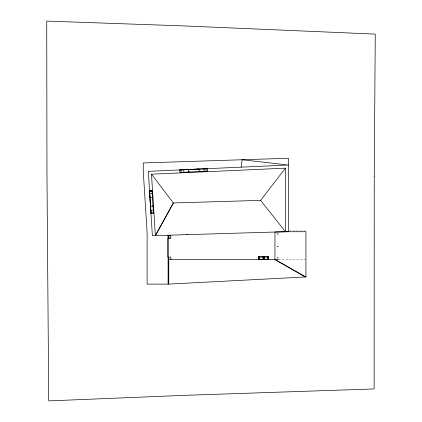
<?xml version="1.0" encoding="UTF-8"?>
<svg xmlns="http://www.w3.org/2000/svg" width="422" height="422" viewBox="0 0 422 422"><rect width="100%" height="100%" fill="white"/><g stroke="black" fill="none" stroke-linecap="round" stroke-linejoin="round"><path stroke-width="0.32" stroke-dasharray="2.11 1.58" d="M289.112 230.987L305.934 230.987M277.249 233.588L278.251 233.588L278.251 234.236L277.249 234.236M277.249 246.19L278.251 246.19L278.251 246.838L277.249 246.838M277.249 258.122L278.251 258.122L278.251 257.473M278.24 259.535L305.19 259.546"/><path stroke-width="0.63" d="M150.828 210.636L150.992 212.952M152.094 191.752L152.474 197.849L152.432 197.48L149.942 197.67L150.179 202.048L150.517 206.332L153.012 206.142L152.991 205.577L153.539 213.453L151.05 213.643L150.997 213.031M150.517 206.332L150.496 205.767L150.818 210.515M152.432 197.48L153.012 206.142M150.976 212.593L153.466 212.393M167.903 235.26L167.872 235.882L170.841 235.856L170.841 238.108L168.346 238.108L168.331 235.782M241.178 167.154L242.112 159.753L288.463 165.023L148.301 171.337L150.01 198.287M155.375 235.56L173.363 202.966L260.632 200.371L285.462 168.162L151.487 174.196L155.386 235.655L173.363 202.966L151.487 174.196M149.942 197.67L149.984 198.039L149.683 193.524L152.184 193.323M150.802 210.356L153.302 210.156M207.545 171.205L207.555 171.211C208.959 167.74 204.496 167.729 206.421 171.253L207.54 171.205M258.58 256.987L258.955 256.787L258.955 259.535L258.58 259.34L258.58 256.987L263.333 256.987L263.333 259.34L262.953 259.535L262.953 256.787L263.333 256.987M263.729 256.987L264.103 256.787L264.103 259.535L263.729 259.34L263.729 256.987L268.476 256.987L268.476 259.34L268.102 259.535L268.102 256.787L268.476 256.987M205.688 171.285L198.709 171.569C199.69 171.891 199.469 168.631 198.54 169.074M182.589 172.292L189.415 171.981L188.734 171.997L188.565 169.502L192.785 169.28M188.734 171.997L199.158 171.538M152.02 190.697C145.991 192.01 152.669 188.497 152.089 191.646M149.599 191.836L152.073 191.44M204.586 168.821L205.514 168.789L203.974 168.837L204.216 171.337M182.42 169.797L183.243 169.749M305.185 276.98L168.594 284.117L147.104 284.117L147.104 232.068L143.253 171.337L143.253 162.945L288.463 158.255L288.463 231.736L274.944 232.026L274.944 259.535L305.185 276.98L305.934 276.98L305.934 231.736L284.618 231.736L186.883 234.653M182.436 172.297L179.941 172.413L179.772 169.918L180.416 169.881M193.719 169.238L198.989 169.043M179.867 169.918L207.197 168.716M180.505 169.876L181.049 169.86L181.202 172.355M183.459 169.739L183.734 169.728L183.902 172.223M187.31 234.627L152.384 235.75L150.09 199.553M189.246 169.486L188.565 169.502M170.377 238.129L167.872 238.129L167.887 257.162L170.841 257.135L170.841 259.535M258.58 259.34L263.333 259.34M263.729 259.34L268.476 259.34M168.346 259.535L278.24 259.535M274.944 259.535L305.934 276.98M149.583 191.63L149.525 190.718L150.016 198.018M260.632 200.371L285.462 231.736L285.462 168.162M149.689 193.513L149.615 192.147M150.1 199.311L151.05 213.558M149.662 193.018L149.62 192.242M277.249 233.588L277.249 234.236M277.249 246.19L277.249 246.838M277.249 257.473L277.249 258.122M268.677 259.535L268.677 256.787L258.385 256.787L258.385 259.535M267.606 256.787L267.606 259.535M264.605 256.787L264.605 259.535M263.528 256.787L263.528 259.535M259.456 256.787L259.456 259.535M168.784 261.397L168.784 281.643M168.346 257.135L168.346 284.117M168.093 235.239L168.093 284.117M374.245 176.792L374.129 388.947L184.156 395.356L48.73 400.9L46.958 173.959L46.736 21.1L183.607 25.906L375.263 34.113L374.245 176.792"/></g></svg>
